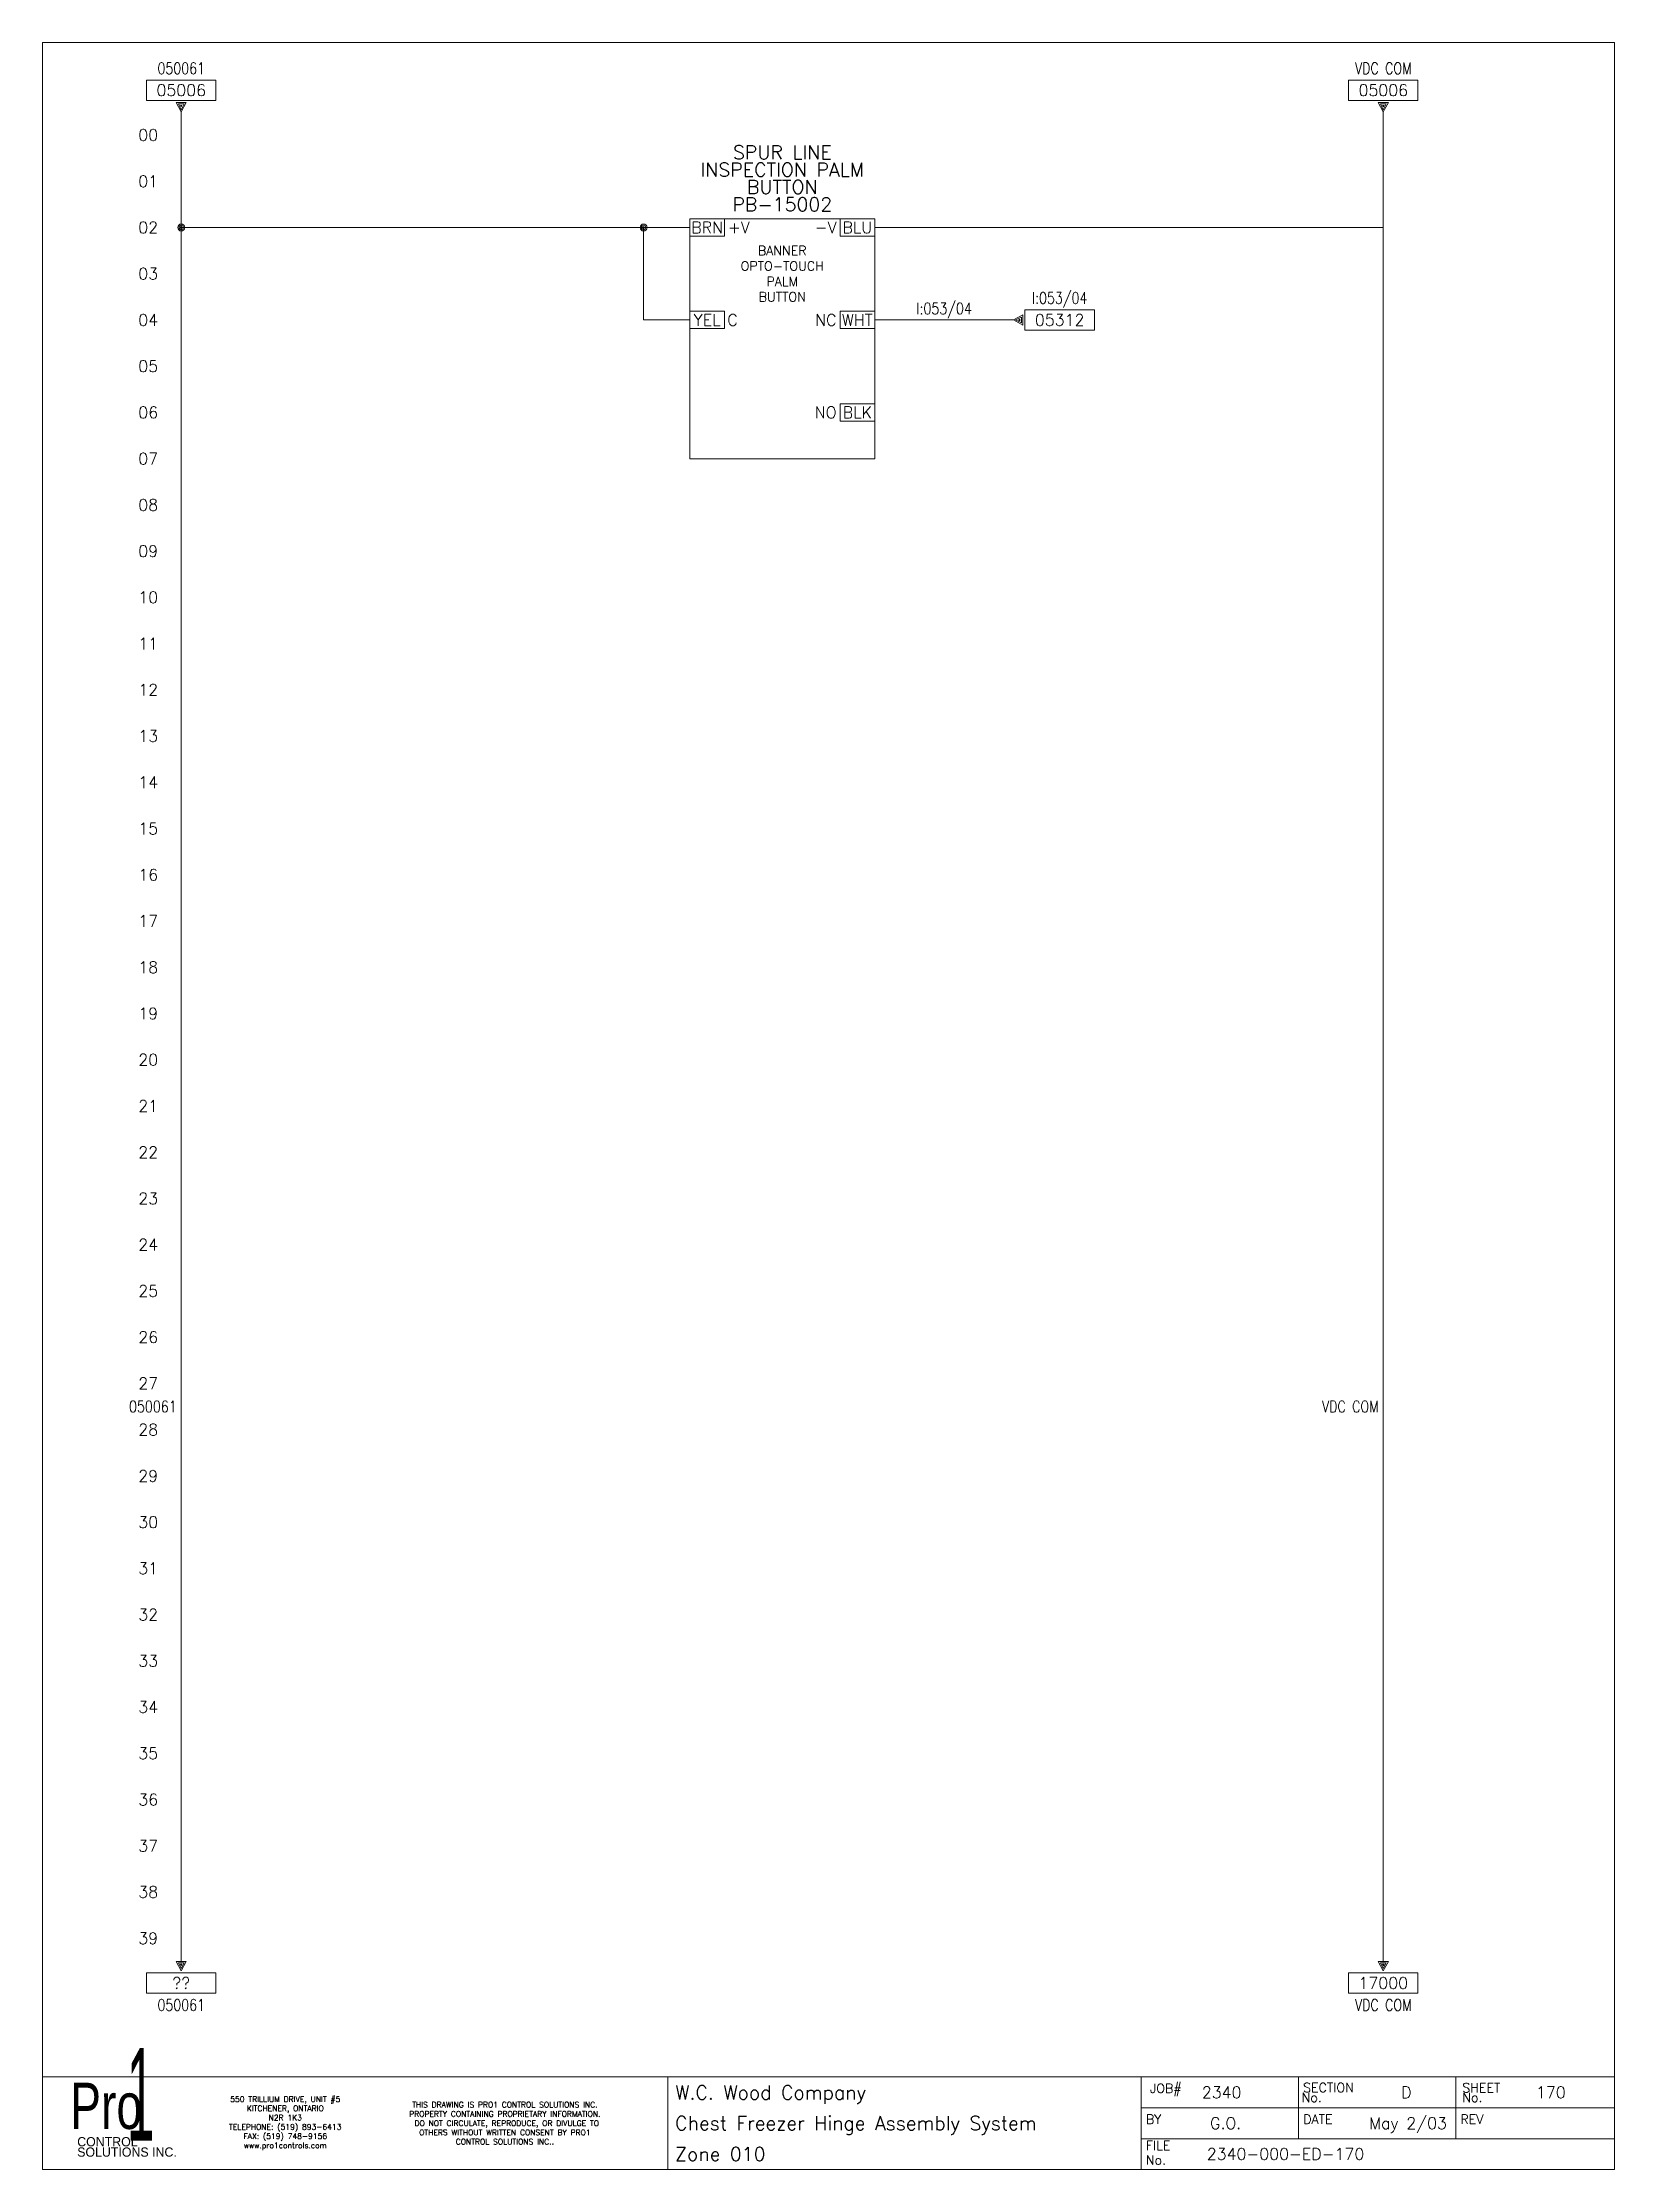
# Model space of a CAD drawing. Header units: inches. Extents: x 0 to 17, y 0 to 23.
import ezdxf
from ezdxf.enums import TextEntityAlignment as Align

# ---------------------------------------------------------------- set-up
doc = ezdxf.new("R2010")
doc.units = ezdxf.units.IN
doc.header["$MEASUREMENT"] = 0
doc.layers.get('0').update_dxf_attribs({"lineweight": 5})
for name, color, linetype, lineweight in [('BOARDER', 5, 'Continuous', 5), ('DESC', 1, 'Continuous', 5), ('MISC', 2, 'Continuous', 5), ('SYMS', 7, 'Continuous', 5), ('TAGS', 2, 'Continuous', 5), ('TERMS', 2, 'Continuous', 5), ('Title_Block_Info', 2, 'Continuous', 5), ('WIRENO', 1, 'Continuous', 5), ('WIRES', 7, 'Continuous', 5), ('XREF', 1, 'Continuous', 5)]:
    doc.layers.add(name, color=color, linetype=linetype, lineweight=lineweight)
doc.layers.add('WIRENO_DEST', color=1, linetype='Continuous')
doc.styles.add('SIVAN', font='sivan.TTF', dxfattribs={"height": 1})
doc.styles.add('STACCO', font='STAC222N.TTF', dxfattribs={"height": 1})
doc.styles.get("Standard").update_dxf_attribs({"font": 'romans.shx'})
doc.styles.add('WD', font='romans.shx')

# ---------------------------------------------------------------- blocks, each defined once
blk = doc.blocks.new('WD_MLRH')
at = {"color": 2, "style": 'WD'}
blk.add_attdef('RUNGFIRST', text='', height=0.125, dxfattribs=at).set_placement((-0.25, 0), align=Align.MIDDLE_RIGHT)
at = {"style": 'WD', "flags": 1}
for tag, p in [('RUNGHORV', (-0.25, -0.127)), ('RUNGDIST', (-0.25, -0.2)), ('RUNGCNT', (-0.25, -0.237)), ('RUNGINC', (-0.25, -0.163)), ('WIRE-START', (-0.25, -0.356)), ('WIRE-GSUF', (-0.25, -0.396)), ('PH3SPACE', (-0.25, -0.437)), ('WIREMODE', (-0.25, -0.281)), ('WIREFMT', (-0.25, -0.321))]:
    blk.add_attdef(tag, text='', height=0.025, dxfattribs=at).set_placement(p, align=Align.RIGHT)
blk = doc.blocks.new('HA2D2')
for p, q in [((0.375, 0.344), (-0.375, 0.344)), ((-0.375, 0.344), (-0.375, 0.125)), ((0.375, 0.125), (0.375, 0.344)), ((-0.375, 0.125), (0.375, 0.125)), ((0.055, 0.102), (-0.055, 0.102)), ((-0.055, 0.102), (0, 0)), ((0, 0.023), (-0.031, 0.086)), ((-0.031, 0.086), (0.031, 0.086)), ((0, 0.055), (-0.008, 0.07)), ((-0.008, 0.07), (0.008, 0.07)), ((0, 0), (0.055, 0.102)), ((0.031, 0.086), (0, 0.023)), ((0.008, 0.07), (0, 0.055))]:
    blk.add_line(p, q)
at = {"style": 'WD', "width": 0.8, "flags": 8}
for tag, p in [('DESC1', (0, 0.722)), ('WIRENO', (0, 0.534))]:
    blk.add_attdef(tag, text='', height=0.125, dxfattribs=at).set_placement(p, align=Align.TOP_CENTER)
at = {"style": 'WD'}
blk.add_attdef('XREF', text='', height=0.125, dxfattribs=at).set_placement((0, 0.172), align=Align.CENTER)
at = {"style": 'WD', "flags": 1}
for tag, p in [('X8TERM01', (0, 0)), ('SIGCODE', (0.088, 0.066))]:
    blk.add_attdef(tag, p, '', height=0.01, dxfattribs=at)
blk = doc.blocks.new('HA2S4')
for p, q in [((-0.055, 0), (0.055, 0)), ((0, -0.102), (-0.055, 0)), ((0.055, 0), (0, -0.102)), ((0.375, -0.125), (-0.375, -0.125)), ((-0.375, -0.125), (-0.375, -0.344)), ((-0.031, -0.016), (0, -0.078)), ((0.031, -0.016), (-0.031, -0.016)), ((-0.008, -0.031), (0, -0.047)), ((0.008, -0.031), (-0.008, -0.031)), ((0, -0.078), (0.031, -0.016)), ((0, -0.047), (0.008, -0.031)), ((0.375, -0.344), (0.375, -0.125)), ((-0.375, -0.344), (0.375, -0.344))]:
    blk.add_line(p, q)
at = {"style": 'WD', "flags": 1}
for tag, p in [('X2TERM01', (0, 0)), ('SIGCODE', (0.088, -0.059))]:
    blk.add_attdef(tag, p, '', height=0.01, dxfattribs=at)
at = {"style": 'WD'}
blk.add_attdef('XREF', text='', height=0.125, dxfattribs=at).set_placement((0, -0.297), align=Align.CENTER)
at = {"style": 'WD', "width": 0.8, "flags": 8}
for tag, p in [('WIRENO', (0, -0.409)), ('DESC1', (0, -0.597))]:
    blk.add_attdef(tag, text='', height=0.125, dxfattribs=at).set_placement(p, align=Align.TOP_CENTER)
blk = doc.blocks.new('TB_P')
at = {"color": 5}
blk.add_line((6.764, 0), (6.764, 1), dxfattribs=at)
at = {"color": 5, "linetype": 'Continuous'}
blk.add_line((15.283, 1), (15.283, 0.667), dxfattribs=at)
blk.add_lwpolyline([(0, 0), (17, 0), (17, 23), (0, 23)], close=True, dxfattribs=at)
at = {"layer": 'BOARDER', "linetype": 'Continuous'}
for p, q in [((0, 1), (17, 1)), ((0, 1), (0, 0)), ((11.882, 1), (11.882, 0.667)), ((11.882, 1), (11.882, 0)), ((11.882, 1), (11.882, 0)), ((11.882, 1), (11.882, 0)), ((13.583, 1), (13.583, 0.667)), ((11.882, 0.667), (17, 0.667)), ((13.583, 0.667), (13.583, 0.333)), ((15.283, 0.667), (15.283, 0.333)), ((11.882, 0.333), (17, 0.333))]:
    blk.add_line(p, q, dxfattribs=at)
at = {"color": 5, "char_height": 0.06, "attachment_point": 5, "style": 'WD'}
for s, insert, width in [('550 TRILLIUM DRIVE, UNIT #5\\PKITCHENER, ONTARIO\\PN2R 1K3\\PTELEPHONE: (519) 893-6413\\PFAX: (519) 748-9156\\Pwww.pro1controls.com', (2.625, 0.5), 1.804), ('THIS DRAWING IS PRO1 CONTROL SOLUTIONS INC. PROPERTY CONTAINING PROPRIETARY INFORMATION.  DO NOT CIRCULATE, REPRODUCE, OR DIVULGE TO OTHERS WITHOUT WRITTEN CONSENT BY PRO1 CONTROL SOLUTIONS INC..', (5, 0.5), 2.264)]:
    blk.add_mtext(s, dxfattribs=dict(at, insert=insert, width=width))
at = {"color": 2, "linetype": 'Continuous', "style": 'WD', "flags": 1}
for tag, p in [('REV1_NO', (1.734, 3.29)), ('REV1_BY', (7.303, 3.29)), ('REV1_DATE', (9.562, 3.29)), ('REV2_NO', (1.734, 3.04)), ('REV2_BY', (7.303, 3.04)), ('REV2_DATE', (9.562, 3.04)), ('REV3_NO', (1.734, 2.79)), ('REV3_BY', (7.303, 2.79)), ('REV3_DATE', (9.562, 2.79)), ('REV4_NO', (1.734, 2.54)), ('REV4_BY', (7.303, 2.54)), ('REV4_DATE', (9.562, 2.54)), ('REV5_NO', (1.734, 2.29)), ('REV5_BY', (7.303, 2.29)), ('REV5_DATE', (9.562, 2.29)), ('REV6_NO', (1.734, 2.04)), ('REV6_BY', (7.303, 2.04)), ('REV6_DATE', (9.562, 2.04)), ('REV7_NO', (1.734, 1.79)), ('REV7_BY', (7.303, 1.79)), ('REV7_DATE', (9.562, 1.79)), ('REV8_NO', (1.734, 1.54)), ('REV8_BY', (7.303, 1.54)), ('REV8_DATE', (9.562, 1.54)), ('REV9_NO', (1.734, 1.29)), ('REV9_BY', (7.303, 1.29)), ('REV9_DATE', (9.562, 1.29))]:
    blk.add_attdef(tag, text='', height=0.15, dxfattribs=at).set_placement(p, align=Align.MIDDLE_CENTER)
for tag, p in [('REV1_CHANGE', (2.292, 3.29)), ('REV2_CHANGE', (2.292, 3.04)), ('REV3_CHANGE', (2.292, 2.79)), ('REV4_CHANGE', (2.292, 2.54)), ('REV5_CHANGE', (2.292, 2.29)), ('REV6_CHANGE', (2.292, 2.04)), ('REV7_CHANGE', (2.292, 1.79)), ('REV8_CHANGE', (2.292, 1.54)), ('REV9_CHANGE', (2.292, 1.29))]:
    blk.add_attdef(tag, text='', height=0.15, dxfattribs=at).set_placement(p, align=Align.MIDDLE_LEFT)
at = {"layer": 'BOARDER', "lineweight": 0}
for s, height, style, width, p in [('1', 1, 'SIVAN', 0.4, (1.062, 0.812)), ('Pro', 0.5, 'STACCO', 0.75, (0.688, 0.688))]:
    blk.add_text(s, height=height, dxfattribs=dict(at, style=style, width=width)).set_placement(p, align=Align.MIDDLE_CENTER)
at = {"layer": 'BOARDER', "linetype": 'Continuous', "style": 'WD'}
for s, p in [('JOB#', (11.976, 0.827)), ('SECTION', (13.633, 0.835)), ('SHEET', (15.354, 0.834)), ('No.', (13.617, 0.729)), ('No.', (15.354, 0.729)), ('BY', (11.933, 0.493)), ('DATE', (13.634, 0.493)), ('REV', (15.334, 0.493)), ('FILE', (11.932, 0.21)), ('No.', (11.932, 0.052))]:
    blk.add_text(s, height=0.1, dxfattribs=at).set_placement(p)
at = {"layer": 'BOARDER', "lineweight": 0, "style": 'STACCO'}
for s, p in [('SOLUTIONS INC.', (0.375, 0.188)), ('CONTROL', (0.375, 0.3))]:
    blk.add_text(s, height=0.1, dxfattribs=at).set_placement(p, align=Align.MIDDLE_LEFT)
at = {"layer": 'Title_Block_Info', "ltscale": 0.1}
for tag, p in [('CUSTOMER', (6.842, 0.833)), ('JOB DESCRIPTION LINE', (6.842, 0.5)), ('DRAWING DESCRIPTION', (6.842, 0.167))]:
    blk.add_attdef(tag, text='', height=0.15, dxfattribs=at).set_placement(p, align=Align.MIDDLE_LEFT)
at = {"layer": 'Title_Block_Info', "ltscale": 0.1, "style": 'WD'}
for tag, p in [('JOB #', (12.752, 0.833)), ('SEC. NO.', (14.75, 0.833)), ('SHT. NO.', (16.312, 0.833)), ('NAME', (12.795, 0.5)), ('REV', (16.194, 0.5))]:
    blk.add_attdef(tag, text='', height=0.125, dxfattribs=at).set_placement(p, align=Align.MIDDLE_CENTER)
blk.add_attdef('DATE', text='', height=0.125, dxfattribs=at).set_placement((15.188, 0.5), align=Align.MIDDLE_RIGHT)
blk.add_attdef('FILE NUMBER', text='', height=0.125, dxfattribs=at).set_placement((12.591, 0.167), align=Align.MIDDLE_LEFT)
blk = doc.blocks.new('HPB11_BANNER_OPTO TOUCH SPDT QD')
for p, q in [((-1, 0.094), (-0.625, 0.094)), ((-1, -0.094), (-1, 0.094)), ((-0.625, 0.094), (-0.625, -0.094)), ((0.625, 0.094), (1, 0.094)), ((0.625, -0.094), (0.625, 0.094)), ((1, 0.094), (1, -0.094)), ((-0.625, -0.094), (-1, -0.094)), ((1, -0.094), (0.625, -0.094)), ((-1, -0.906), (-0.625, -0.906)), ((-1, -1.094), (-1, -0.906)), ((-0.625, -0.906), (-0.625, -1.094)), ((0.625, -0.906), (1, -0.906)), ((0.625, -1.094), (0.625, -0.906)), ((1, -0.906), (1, -1.094)), ((-0.625, -1.094), (-1, -1.094)), ((1, -1.094), (0.625, -1.094)), ((0.625, -1.906), (1, -1.906)), ((0.625, -2.094), (0.625, -1.906)), ((1, -1.906), (1, -2.094)), ((1, -2.094), (0.625, -2.094))]:
    blk.add_line(p, q)
at = {"linetype": 'Continuous'}
blk.add_lwpolyline([(-1, 0.094), (1, 0.094), (1, -2.5), (-1, -2.5)], close=True, dxfattribs=at)
at = {"linetype": 'Continuous', "insert": (0, -0.5), "char_height": 0.1, "width": 0.25, "attachment_point": 5}
blk.add_mtext('BANNER OPTO-TOUCH PALM BUTTON', dxfattribs=at)
at = {"style": 'WD'}
for tag, p in [('LOC', (0, 0.925)), ('DESC1', (0, 0.738)), ('DESC2', (0, 0.55)), ('DESC3', (0, 0.363)), ('TAG1', (0, 0.175))]:
    blk.add_attdef(tag, text='', height=0.15, dxfattribs=at).set_placement(p, align=Align.CENTER)
at = {"linetype": 'Continuous', "style": 'WD'}
for tag, p in [('TERM01', (-0.812, 0)), ('TERM02', (0.812, 0)), ('TERM03', (-0.812, -1)), ('TERM04', (0.812, -1)), ('TERM05', (0.812, -2))]:
    blk.add_attdef(tag, text='', height=0.125, dxfattribs=at).set_placement(p, align=Align.MIDDLE_CENTER)
at = {"style": 'WD', "flags": 1}
for tag, p, height in [('X4TERM01', (-1, 0), 0.005), ('X1TERM02', (1, 0), 0.005), ('FAMILY', (0.6, -0.363), 0.0125), ('MFG', (0.6, -0.441), 0.0125), ('ASSYCODE', (0.6, -0.597), 0.0125), ('X4TERM03', (-1, -1), 0.005), ('X1TERM04', (1, -1), 0.005), ('X1TERM05', (1, -2), 0.005)]:
    blk.add_attdef(tag, p, '', height=height, dxfattribs=at)
at = {"linetype": 'Continuous', "style": 'WD'}
for tag, p in [('DESCTERM01', (-0.587, 0)), ('DESCTERM03', (-0.594, -1))]:
    blk.add_attdef(tag, text='', height=0.125, dxfattribs=at).set_placement(p, align=Align.MIDDLE_LEFT)
for tag, p in [('DESCTERM02', (0.587, 0)), ('DESCTERM04', (0.587, -1)), ('DESCTERM05', (0.587, -2))]:
    blk.add_attdef(tag, text='', height=0.125, dxfattribs=at).set_placement(p, align=Align.MIDDLE_RIGHT)
at = {"style": 'WD', "flags": 1}
blk.add_attdef('CAT', text='', height=0.156, dxfattribs=at).set_placement((0.05, -1.587), align=Align.CENTER)
blk = doc.blocks.new('WDDOT')
for radius in [0.0375, 0.0234, 0.0116]:
    blk.add_circle((0, 0), radius)
blk = doc.blocks.new('HA2D1')
for p, q in [((0, 0), (0.102, 0.055)), ((0.102, -0.055), (0, 0)), ((0.086, 0.031), (0.023, 0)), ((0.023, 0), (0.086, -0.031)), ((0.07, 0.008), (0.055, 0)), ((0.055, 0), (0.07, -0.008)), ((0.07, -0.008), (0.07, 0.008)), ((0.086, -0.031), (0.086, 0.031)), ((0.102, 0.055), (0.102, -0.055)), ((0.125, 0.109), (0.125, -0.109)), ((0.875, 0.109), (0.125, 0.109)), ((0.875, -0.109), (0.875, 0.109)), ((0.125, -0.109), (0.875, -0.109))]:
    blk.add_line(p, q)
at = {"style": 'WD', "width": 0.8, "flags": 8}
for tag, p in [('WIRENO', (0.5, 0.3)), ('DESC1', (0.5, -0.169))]:
    blk.add_attdef(tag, text='', height=0.125, dxfattribs=at).set_placement(p, align=Align.TOP_CENTER)
at = {"style": 'WD', "flags": 1}
for tag, p in [('X4TERM01', (0, 0)), ('SIGCODE', (0.026, 0.066))]:
    blk.add_attdef(tag, p, '', height=0.01, dxfattribs=at)
at = {"style": 'WD'}
blk.add_attdef('XREF', text='', height=0.125, dxfattribs=at).set_placement((0.5, -0.063), align=Align.CENTER)
blk = doc.blocks.new('WD_WNV')
at = {"linetype": 'Continuous', "style": 'WD', "width": 0.8}
blk.add_attdef('WIRENO', text='', height=0.125, dxfattribs=at).set_placement((-0.05, 0), align=Align.MIDDLE_RIGHT)
blk = doc.blocks.new('WD_WNH')
at = {"linetype": 'Continuous', "style": 'WD', "width": 0.8}
blk.add_attdef('WIRENO', text='', height=0.125, dxfattribs=at).set_placement((0, 0.0625), align=Align.CENTER)

msp = doc.modelspace()

# ---------------------------------------------------------------- linework, layer by layer
at = {"layer": 'WIRES'}
for p, q in [((1.5, 22.25), (1.5, 2.25)), ((14.5, 22.25), (14.5, 2.25)), ((6.5, 21), (1.5, 21)), ((6.5, 20), (6.5, 21)), ((6.5, 21), (7, 21)), ((14.5, 21), (9, 21)), ((7, 20), (6.5, 20)), ((10.5, 20), (9, 20))]:
    msp.add_line(p, q, dxfattribs=at)

# ---------------------------------------------------------------- block references
ref = msp.add_blockref('TB_P', (0, 0))
ref.add_attrib('CUSTOMER', 'W.C. Wood Company', dxfattribs={"layer": 'MISC', "ltscale": 0.1, "height": 0.15}).set_placement((6.842, 0.833), align=Align.MIDDLE_LEFT)
ref.add_attrib('JOB DESCRIPTION LINE', 'Chest Freezer Hinge Assembly System', dxfattribs={"layer": 'MISC', "ltscale": 0.1, "height": 0.15}).set_placement((6.842, 0.5), align=Align.MIDDLE_LEFT)
ref.add_attrib('DRAWING DESCRIPTION', 'Zone 010 ', dxfattribs={"layer": 'MISC', "ltscale": 0.1, "height": 0.15}).set_placement((6.842, 0.167), align=Align.MIDDLE_LEFT)
ref.add_attrib('JOB #', '2340', dxfattribs={"layer": 'MISC', "ltscale": 0.1, "height": 0.125, "style": 'WD'}).set_placement((12.752, 0.833), align=Align.MIDDLE_CENTER)
ref.add_attrib('SEC. NO.', 'D', dxfattribs={"layer": 'MISC', "ltscale": 0.1, "height": 0.125, "style": 'WD'}).set_placement((14.75, 0.833), align=Align.MIDDLE_CENTER)
ref.add_attrib('SHT. NO.', '170', dxfattribs={"layer": 'MISC', "ltscale": 0.1, "height": 0.125, "style": 'WD'}).set_placement((16.312, 0.833), align=Align.MIDDLE_CENTER)
ref.add_attrib('FILE NUMBER', '2340-000-ED-170', dxfattribs={"layer": 'MISC', "ltscale": 0.1, "height": 0.125, "style": 'WD'}).set_placement((12.591, 0.167), align=Align.MIDDLE_LEFT)
ref.add_attrib('NAME', 'G.O.', dxfattribs={"layer": 'MISC', "ltscale": 0.1, "height": 0.125, "style": 'WD'}).set_placement((12.795, 0.5), align=Align.MIDDLE_CENTER)
ref.add_attrib('DATE', 'May 2/03', dxfattribs={"layer": 'MISC', "ltscale": 0.1, "height": 0.125, "style": 'WD'}).set_placement((15.188, 0.5), align=Align.MIDDLE_RIGHT)
at = {"layer": 'SYMS'}
ref = msp.add_blockref('HA2D2', (1.5, 22.25), dxfattribs=at)
ref.add_attrib('XREF', '05006', dxfattribs={"layer": 'XREF', "height": 0.125, "style": 'WD'}).set_placement((1.5, 22.422), align=Align.CENTER)
ref.add_attrib('WIRENO', '050061', dxfattribs={"layer": 'WIRENO_DEST', "height": 0.125, "style": 'WD', "width": 0.8, "flags": 8}).set_placement((1.5, 22.784), align=Align.TOP_CENTER)
ref = msp.add_blockref('HA2D2', (14.5, 22.25), dxfattribs=at)
ref.add_attrib('XREF', '05006', dxfattribs={"layer": 'XREF', "height": 0.125, "style": 'WD'}).set_placement((14.5, 22.422), align=Align.CENTER)
ref.add_attrib('WIRENO', 'VDC COM', dxfattribs={"layer": 'WIRENO_DEST', "height": 0.125, "style": 'WD', "width": 0.8, "flags": 8}).set_placement((14.5, 22.784), align=Align.TOP_CENTER)
msp.add_blockref('WD_MLRH', (1.5, 22), dxfattribs=at).add_auto_attribs({'RUNGFIRST': '00'})
ref = msp.add_blockref('HPB11_BANNER_OPTO TOUCH SPDT QD', (8, 21), dxfattribs=at)
ref.add_attrib('DESC2', 'INSPECTION PALM', dxfattribs={"layer": 'DESC', "height": 0.15, "style": 'WD'}).set_placement((8, 21.55), align=Align.CENTER)
ref.add_attrib('TERM03', 'YEL', dxfattribs={"layer": 'TERMS', "linetype": 'Continuous', "height": 0.125, "style": 'WD'}).set_placement((7.188, 20), align=Align.MIDDLE_CENTER)
ref.add_attrib('DESCTERM03', 'C', dxfattribs={"layer": 'DESC', "linetype": 'Continuous', "height": 0.125, "style": 'WD'}).set_placement((7.406, 20), align=Align.MIDDLE_LEFT)
ref.add_attrib('TERM01', 'BRN', dxfattribs={"layer": 'TERMS', "linetype": 'Continuous', "height": 0.125, "style": 'WD'}).set_placement((7.188, 21), align=Align.MIDDLE_CENTER)
ref.add_attrib('DESCTERM04', 'NC', dxfattribs={"layer": 'DESC', "linetype": 'Continuous', "height": 0.125, "style": 'WD'}).set_placement((8.587, 20), align=Align.MIDDLE_RIGHT)
ref.add_attrib('TERM04', 'WHT', dxfattribs={"layer": 'TERMS', "linetype": 'Continuous', "height": 0.125, "style": 'WD'}).set_placement((8.812, 20), align=Align.MIDDLE_CENTER)
ref.add_attrib('TERM02', 'BLU', dxfattribs={"layer": 'TERMS', "linetype": 'Continuous', "height": 0.125, "style": 'WD'}).set_placement((8.812, 21), align=Align.MIDDLE_CENTER)
ref.add_attrib('DESCTERM01', '+V', dxfattribs={"layer": 'DESC', "linetype": 'Continuous', "height": 0.125, "style": 'WD'}).set_placement((7.413, 21), align=Align.MIDDLE_LEFT)
ref.add_attrib('DESCTERM02', '-V', dxfattribs={"layer": 'DESC', "linetype": 'Continuous', "height": 0.125, "style": 'WD'}).set_placement((8.587, 21), align=Align.MIDDLE_RIGHT)
ref.add_attrib('TAG1', 'PB-15002', dxfattribs={"layer": 'TAGS', "height": 0.15, "style": 'WD'}).set_placement((8, 21.175), align=Align.CENTER)
ref.add_attrib('DESC3', 'BUTTON', dxfattribs={"layer": 'DESC', "height": 0.15, "style": 'WD'}).set_placement((8, 21.363), align=Align.CENTER)
ref.add_attrib('DESC1', 'SPUR LINE', dxfattribs={"layer": 'DESC', "height": 0.15, "style": 'WD'}).set_placement((8, 21.738), align=Align.CENTER)
ref.add_attrib('TERM05', 'BLK', dxfattribs={"layer": 'TERMS', "linetype": 'Continuous', "height": 0.125, "style": 'WD'}).set_placement((8.812, 19), align=Align.MIDDLE_CENTER)
ref.add_attrib('DESCTERM05', 'NO', dxfattribs={"layer": 'DESC', "linetype": 'Continuous', "height": 0.125, "style": 'WD'}).set_placement((8.587, 19), align=Align.MIDDLE_RIGHT)
for p in [(1.5, 21), (6.5, 21)]:
    msp.add_blockref('WDDOT', p, dxfattribs=at)
ref = msp.add_blockref('HA2D1', (10.5, 20), dxfattribs=at)
ref.add_attrib('XREF', '05312', dxfattribs={"layer": 'XREF', "height": 0.125, "style": 'WD'}).set_placement((11, 19.938), align=Align.CENTER)
ref.add_attrib('WIRENO', 'I:053/04', dxfattribs={"layer": 'WIRENO_DEST', "height": 0.125, "style": 'WD', "width": 0.8, "flags": 8}).set_placement((11, 20.3), align=Align.TOP_CENTER)
ref = msp.add_blockref('HA2S4', (1.5, 2.25), dxfattribs=at)
ref.add_attrib('XREF', '??', dxfattribs={"layer": 'XREF', "height": 0.125, "style": 'WD'}).set_placement((1.5, 1.953), align=Align.CENTER)
ref.add_attrib('WIRENO', '050061', dxfattribs={"layer": 'WIRENO', "height": 0.125, "style": 'WD', "width": 0.8, "flags": 8}).set_placement((1.5, 1.841), align=Align.TOP_CENTER)
ref = msp.add_blockref('HA2S4', (14.5, 2.25), dxfattribs=at)
ref.add_attrib('XREF', '17000', dxfattribs={"layer": 'XREF', "height": 0.125, "style": 'WD'}).set_placement((14.5, 1.953), align=Align.CENTER)
ref.add_attrib('WIRENO', 'VDC COM', dxfattribs={"layer": 'WIRENO', "height": 0.125, "style": 'WD', "width": 0.8, "flags": 8}).set_placement((14.5, 1.841), align=Align.TOP_CENTER)
at = {"layer": 'WIRENO'}
ref = msp.add_blockref('WD_WNH', (9.75, 20), dxfattribs=at)
ref.add_attrib('WIRENO', 'I:053/04', dxfattribs={"linetype": 'Continuous', "height": 0.125, "style": 'WD', "width": 0.8}).set_placement((9.75, 20.062), align=Align.CENTER)
ref = msp.add_blockref('WD_WNV', (1.5, 8.25), dxfattribs=at)
ref.add_attrib('WIRENO', '050061', dxfattribs={"linetype": 'Continuous', "height": 0.125, "style": 'WD', "width": 0.8}).set_placement((1.45, 8.25), align=Align.MIDDLE_RIGHT)
ref = msp.add_blockref('WD_WNV', (14.5, 8.25), dxfattribs=at)
ref.add_attrib('WIRENO', 'VDC COM', dxfattribs={"linetype": 'Continuous', "height": 0.125, "style": 'WD', "width": 0.8}).set_placement((14.45, 8.25), align=Align.MIDDLE_RIGHT)

# ---------------------------------------------------------------- texts
at = {"layer": 'SYMS', "color": 2, "style": 'WD'}
for s, p in [('01', (1.25, 21.5)), ('02', (1.25, 21)), ('03', (1.25, 20.5)), ('04', (1.25, 20)), ('05', (1.25, 19.5)), ('06', (1.25, 19)), ('07', (1.25, 18.5)), ('08', (1.25, 18)), ('09', (1.25, 17.5)), ('10', (1.25, 17)), ('11', (1.25, 16.5)), ('12', (1.25, 16)), ('13', (1.25, 15.5)), ('14', (1.25, 15)), ('15', (1.25, 14.5)), ('16', (1.25, 14)), ('17', (1.25, 13.5)), ('18', (1.25, 13)), ('19', (1.25, 12.5)), ('20', (1.25, 12)), ('21', (1.25, 11.5)), ('22', (1.25, 11)), ('23', (1.25, 10.5)), ('24', (1.25, 10)), ('25', (1.25, 9.5)), ('26', (1.25, 9)), ('27', (1.25, 8.5)), ('28', (1.25, 8)), ('29', (1.25, 7.5)), ('30', (1.25, 7)), ('31', (1.25, 6.5)), ('32', (1.25, 6)), ('33', (1.25, 5.5)), ('34', (1.25, 5)), ('35', (1.25, 4.5)), ('36', (1.25, 4)), ('37', (1.25, 3.5)), ('38', (1.25, 3)), ('39', (1.25, 2.5))]:
    msp.add_text(s, height=0.125, dxfattribs=at).set_placement(p, align=Align.MIDDLE_RIGHT)

doc.saveas('drawing.dxf')
